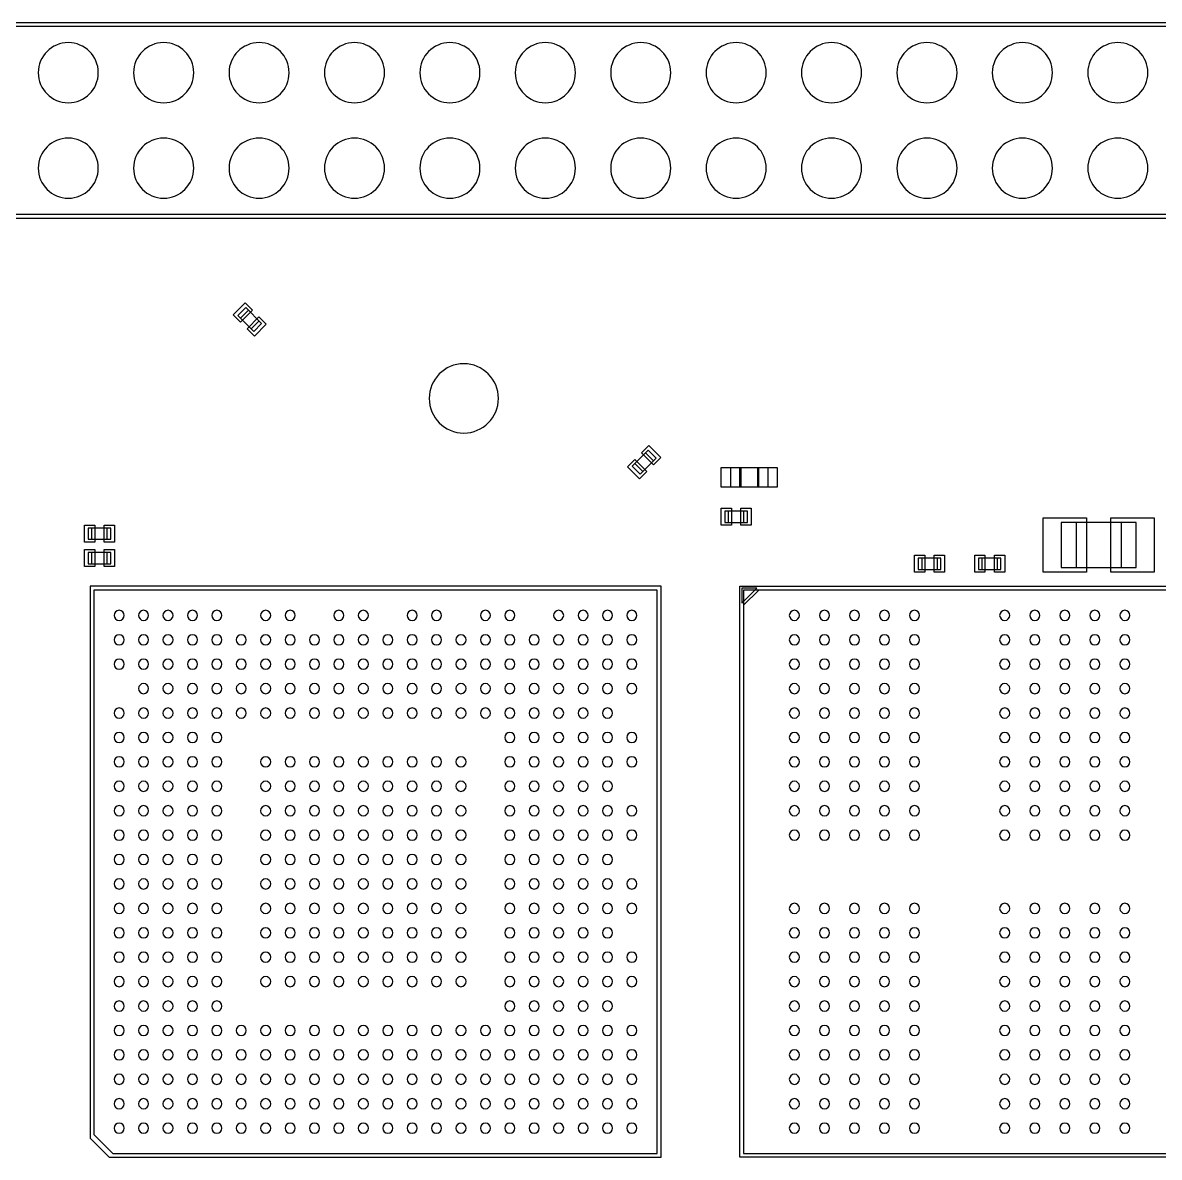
# Model space of a CAD drawing. Extents: x 0 to 180, y 0 to 220.
# Drawn here: x 111.16 to 141.41, y 27.9 to 58.1 of the extents above; entities that cross this region are included whole.
import ezdxf

# ---------------------------------------------------------------- set-up
doc = ezdxf.new("R2010")
doc.units = 0
doc.layers.add('PNPTOOLNIKO', color=7, linetype='CONTINUOUS')

msp = doc.modelspace()

# ---------------------------------------------------------------- linework, layer by layer
at = {"layer": 'PNPTOOLNIKO'}
for points in [[(98.3, 58.1), (98.3, 53.4), (98.8, 52.9), (149.3, 52.9), (149.3, 58.1), (98.3, 58.1)], [(98.4, 53), (149.2, 53), (149.2, 58), (98.4, 58), (98.4, 53)], [(117.518, 50.094), (117.094, 50.518), (116.882, 50.306), (117.306, 49.882), (117.518, 50.094)], [(116.952, 50.235), (117.165, 50.448)], [(117.448, 50.165), (117.235, 49.952)], [(127.594, 46.082), (128.018, 46.506), (127.806, 46.718), (127.382, 46.294), (127.594, 46.082)], [(127.735, 46.648), (127.948, 46.435)], [(127.665, 46.152), (127.452, 46.365)], [(130, 46.25), (130, 45.75), (131, 45.75), (131, 46.25), (130, 46.25)], [(130.25, 45.75), (130.25, 46.25)], [(130.75, 45.75), (130.75, 46.25)], [(129.85, 44.8), (130.45, 44.8), (130.45, 45.1), (129.85, 45.1), (129.85, 44.8)], [(129.95, 44.8), (129.95, 45.1)], [(130.35, 45.1), (130.35, 44.8)], [(138.8, 44.8), (138.8, 43.6), (140.8, 43.6), (140.8, 44.8), (138.8, 44.8)], [(139.2, 44.8), (139.2, 43.6)], [(140.4, 44.8), (140.4, 43.6)], [(113.5, 44.65), (112.9, 44.65), (112.9, 44.35), (113.5, 44.35), (113.5, 44.65)], [(113, 44.35), (113, 44.65)], [(113.4, 44.65), (113.4, 44.35)], [(113.5, 44), (112.9, 44), (112.9, 43.7), (113.5, 43.7), (113.5, 44)], [(113, 43.7), (113, 44)], [(113.4, 44), (113.4, 43.7)], [(135.6, 43.85), (135, 43.85), (135, 43.55), (135.6, 43.55), (135.6, 43.85)], [(135.1, 43.55), (135.1, 43.85)], [(135.5, 43.85), (135.5, 43.55)], [(136.6, 43.55), (137.2, 43.55), (137.2, 43.85), (136.6, 43.85), (136.6, 43.55)], [(136.7, 43.55), (136.7, 43.85)], [(137.1, 43.85), (137.1, 43.55)], [(128.15, 27.9), (128.15, 43.1), (112.95, 43.1), (112.95, 28.406), (113.456, 27.9), (128.15, 27.9)], [(128.05, 28), (128.05, 43), (113.05, 43), (113.05, 28.506), (113.556, 28), (128.05, 28)], [(130.25, 43.1), (141.95, 43.1), (141.95, 27.9), (130.25, 27.9), (130.25, 43.1)], [(130.35, 43), (130.35, 42.6), (130.75, 43), (130.35, 43)], [(130.35, 28), (141.85, 28), (141.85, 43), (130.35, 43), (130.35, 28)]]:
    msp.add_lwpolyline(points, dxfattribs=at)
for points in [[(113.17, 56.77, 1), (111.57, 56.77, 1), (113.17, 56.77)], [(115.71, 56.77, 1), (114.11, 56.77, 1), (115.71, 56.77)], [(118.25, 56.77, 1), (116.65, 56.77, 1), (118.25, 56.77)], [(120.79, 56.77, 1), (119.19, 56.77, 1), (120.79, 56.77)], [(123.33, 56.77, 1), (121.73, 56.77, 1), (123.33, 56.77)], [(125.87, 56.77, 1), (124.27, 56.77, 1), (125.87, 56.77)], [(128.41, 56.77, 1), (126.81, 56.77, 1), (128.41, 56.77)], [(130.95, 56.77, 1), (129.35, 56.77, 1), (130.95, 56.77)], [(133.49, 56.77, 1), (131.89, 56.77, 1), (133.49, 56.77)], [(136.03, 56.77, 1), (134.43, 56.77, 1), (136.03, 56.77)], [(138.57, 56.77, 1), (136.97, 56.77, 1), (138.57, 56.77)], [(141.11, 56.77, 1), (139.51, 56.77, 1), (141.11, 56.77)], [(113.17, 54.23, 1), (111.57, 54.23, 1), (113.17, 54.23)], [(115.71, 54.23, 1), (114.11, 54.23, 1), (115.71, 54.23)], [(118.25, 54.23, 1), (116.65, 54.23, 1), (118.25, 54.23)], [(120.79, 54.23, 1), (119.19, 54.23, 1), (120.79, 54.23)], [(123.33, 54.23, 1), (121.73, 54.23, 1), (123.33, 54.23)], [(125.87, 54.23, 1), (124.27, 54.23, 1), (125.87, 54.23)], [(128.41, 54.23, 1), (126.81, 54.23, 1), (128.41, 54.23)], [(130.95, 54.23, 1), (129.35, 54.23, 1), (130.95, 54.23)], [(133.49, 54.23, 1), (131.89, 54.23, 1), (133.49, 54.23)], [(136.03, 54.23, 1), (134.43, 54.23, 1), (136.03, 54.23)], [(138.57, 54.23, 1), (136.97, 54.23, 1), (138.57, 54.23)], [(141.11, 54.23, 1), (139.51, 54.23, 1), (141.11, 54.23)], [(123.822, 48.1, 1), (121.978, 48.1, 1), (123.822, 48.1)], [(113.86, 42.325, 1), (113.59, 42.325, 1), (113.86, 42.325)], [(114.51, 42.325, 1), (114.24, 42.325, 1), (114.51, 42.325)], [(115.16, 42.325, 1), (114.89, 42.325, 1), (115.16, 42.325)], [(115.81, 42.325, 1), (115.54, 42.325, 1), (115.81, 42.325)], [(116.46, 42.325, 1), (116.19, 42.325, 1), (116.46, 42.325)], [(117.76, 42.325, 1), (117.49, 42.325, 1), (117.76, 42.325)], [(118.41, 42.325, 1), (118.14, 42.325, 1), (118.41, 42.325)], [(119.71, 42.325, 1), (119.44, 42.325, 1), (119.71, 42.325)], [(120.36, 42.325, 1), (120.09, 42.325, 1), (120.36, 42.325)], [(121.66, 42.325, 1), (121.39, 42.325, 1), (121.66, 42.325)], [(122.31, 42.325, 1), (122.04, 42.325, 1), (122.31, 42.325)], [(123.61, 42.325, 1), (123.34, 42.325, 1), (123.61, 42.325)], [(124.26, 42.325, 1), (123.99, 42.325, 1), (124.26, 42.325)], [(125.56, 42.325, 1), (125.29, 42.325, 1), (125.56, 42.325)], [(126.21, 42.325, 1), (125.94, 42.325, 1), (126.21, 42.325)], [(126.86, 42.325, 1), (126.59, 42.325, 1), (126.86, 42.325)], [(127.51, 42.325, 1), (127.24, 42.325, 1), (127.51, 42.325)], [(131.835, 42.325, 1), (131.565, 42.325, 1), (131.835, 42.325)], [(132.635, 42.325, 1), (132.365, 42.325, 1), (132.635, 42.325)], [(133.435, 42.325, 1), (133.165, 42.325, 1), (133.435, 42.325)], [(134.235, 42.325, 1), (133.965, 42.325, 1), (134.235, 42.325)], [(135.035, 42.325, 1), (134.765, 42.325, 1), (135.035, 42.325)], [(137.435, 42.325, 1), (137.165, 42.325, 1), (137.435, 42.325)], [(138.235, 42.325, 1), (137.965, 42.325, 1), (138.235, 42.325)], [(139.035, 42.325, 1), (138.765, 42.325, 1), (139.035, 42.325)], [(139.835, 42.325, 1), (139.565, 42.325, 1), (139.835, 42.325)], [(140.635, 42.325, 1), (140.365, 42.325, 1), (140.635, 42.325)], [(113.86, 41.675, 1), (113.59, 41.675, 1), (113.86, 41.675)], [(114.51, 41.675, 1), (114.24, 41.675, 1), (114.51, 41.675)], [(115.16, 41.675, 1), (114.89, 41.675, 1), (115.16, 41.675)], [(115.81, 41.675, 1), (115.54, 41.675, 1), (115.81, 41.675)], [(116.46, 41.675, 1), (116.19, 41.675, 1), (116.46, 41.675)], [(117.11, 41.675, 1), (116.84, 41.675, 1), (117.11, 41.675)], [(117.76, 41.675, 1), (117.49, 41.675, 1), (117.76, 41.675)], [(118.41, 41.675, 1), (118.14, 41.675, 1), (118.41, 41.675)], [(119.06, 41.675, 1), (118.79, 41.675, 1), (119.06, 41.675)], [(119.71, 41.675, 1), (119.44, 41.675, 1), (119.71, 41.675)], [(120.36, 41.675, 1), (120.09, 41.675, 1), (120.36, 41.675)], [(121.01, 41.675, 1), (120.74, 41.675, 1), (121.01, 41.675)], [(121.66, 41.675, 1), (121.39, 41.675, 1), (121.66, 41.675)], [(122.31, 41.675, 1), (122.04, 41.675, 1), (122.31, 41.675)], [(122.96, 41.675, 1), (122.69, 41.675, 1), (122.96, 41.675)], [(123.61, 41.675, 1), (123.34, 41.675, 1), (123.61, 41.675)], [(124.26, 41.675, 1), (123.99, 41.675, 1), (124.26, 41.675)], [(124.91, 41.675, 1), (124.64, 41.675, 1), (124.91, 41.675)], [(125.56, 41.675, 1), (125.29, 41.675, 1), (125.56, 41.675)], [(126.21, 41.675, 1), (125.94, 41.675, 1), (126.21, 41.675)], [(126.86, 41.675, 1), (126.59, 41.675, 1), (126.86, 41.675)], [(127.51, 41.675, 1), (127.24, 41.675, 1), (127.51, 41.675)], [(131.835, 41.675, 1), (131.565, 41.675, 1), (131.835, 41.675)], [(132.635, 41.675, 1), (132.365, 41.675, 1), (132.635, 41.675)], [(133.435, 41.675, 1), (133.165, 41.675, 1), (133.435, 41.675)], [(134.235, 41.675, 1), (133.965, 41.675, 1), (134.235, 41.675)], [(135.035, 41.675, 1), (134.765, 41.675, 1), (135.035, 41.675)], [(137.435, 41.675, 1), (137.165, 41.675, 1), (137.435, 41.675)], [(138.235, 41.675, 1), (137.965, 41.675, 1), (138.235, 41.675)], [(139.035, 41.675, 1), (138.765, 41.675, 1), (139.035, 41.675)], [(139.835, 41.675, 1), (139.565, 41.675, 1), (139.835, 41.675)], [(140.635, 41.675, 1), (140.365, 41.675, 1), (140.635, 41.675)], [(113.86, 41.025, 1), (113.59, 41.025, 1), (113.86, 41.025)], [(114.51, 41.025, 1), (114.24, 41.025, 1), (114.51, 41.025)], [(115.16, 41.025, 1), (114.89, 41.025, 1), (115.16, 41.025)], [(115.81, 41.025, 1), (115.54, 41.025, 1), (115.81, 41.025)], [(116.46, 41.025, 1), (116.19, 41.025, 1), (116.46, 41.025)], [(117.11, 41.025, 1), (116.84, 41.025, 1), (117.11, 41.025)], [(117.76, 41.025, 1), (117.49, 41.025, 1), (117.76, 41.025)], [(118.41, 41.025, 1), (118.14, 41.025, 1), (118.41, 41.025)], [(119.06, 41.025, 1), (118.79, 41.025, 1), (119.06, 41.025)], [(119.71, 41.025, 1), (119.44, 41.025, 1), (119.71, 41.025)], [(120.36, 41.025, 1), (120.09, 41.025, 1), (120.36, 41.025)], [(121.01, 41.025, 1), (120.74, 41.025, 1), (121.01, 41.025)], [(121.66, 41.025, 1), (121.39, 41.025, 1), (121.66, 41.025)], [(122.31, 41.025, 1), (122.04, 41.025, 1), (122.31, 41.025)], [(122.96, 41.025, 1), (122.69, 41.025, 1), (122.96, 41.025)], [(123.61, 41.025, 1), (123.34, 41.025, 1), (123.61, 41.025)], [(124.26, 41.025, 1), (123.99, 41.025, 1), (124.26, 41.025)], [(124.91, 41.025, 1), (124.64, 41.025, 1), (124.91, 41.025)], [(125.56, 41.025, 1), (125.29, 41.025, 1), (125.56, 41.025)], [(126.21, 41.025, 1), (125.94, 41.025, 1), (126.21, 41.025)], [(126.86, 41.025, 1), (126.59, 41.025, 1), (126.86, 41.025)], [(127.51, 41.025, 1), (127.24, 41.025, 1), (127.51, 41.025)], [(131.835, 41.025, 1), (131.565, 41.025, 1), (131.835, 41.025)], [(132.635, 41.025, 1), (132.365, 41.025, 1), (132.635, 41.025)], [(133.435, 41.025, 1), (133.165, 41.025, 1), (133.435, 41.025)], [(134.235, 41.025, 1), (133.965, 41.025, 1), (134.235, 41.025)], [(135.035, 41.025, 1), (134.765, 41.025, 1), (135.035, 41.025)], [(137.435, 41.025, 1), (137.165, 41.025, 1), (137.435, 41.025)], [(138.235, 41.025, 1), (137.965, 41.025, 1), (138.235, 41.025)], [(139.035, 41.025, 1), (138.765, 41.025, 1), (139.035, 41.025)], [(139.835, 41.025, 1), (139.565, 41.025, 1), (139.835, 41.025)], [(140.635, 41.025, 1), (140.365, 41.025, 1), (140.635, 41.025)], [(114.51, 40.375, 1), (114.24, 40.375, 1), (114.51, 40.375)], [(115.16, 40.375, 1), (114.89, 40.375, 1), (115.16, 40.375)], [(115.81, 40.375, 1), (115.54, 40.375, 1), (115.81, 40.375)], [(116.46, 40.375, 1), (116.19, 40.375, 1), (116.46, 40.375)], [(117.11, 40.375, 1), (116.84, 40.375, 1), (117.11, 40.375)], [(117.76, 40.375, 1), (117.49, 40.375, 1), (117.76, 40.375)], [(118.41, 40.375, 1), (118.14, 40.375, 1), (118.41, 40.375)], [(119.06, 40.375, 1), (118.79, 40.375, 1), (119.06, 40.375)], [(119.71, 40.375, 1), (119.44, 40.375, 1), (119.71, 40.375)], [(120.36, 40.375, 1), (120.09, 40.375, 1), (120.36, 40.375)], [(121.01, 40.375, 1), (120.74, 40.375, 1), (121.01, 40.375)], [(121.66, 40.375, 1), (121.39, 40.375, 1), (121.66, 40.375)], [(122.31, 40.375, 1), (122.04, 40.375, 1), (122.31, 40.375)], [(122.96, 40.375, 1), (122.69, 40.375, 1), (122.96, 40.375)], [(123.61, 40.375, 1), (123.34, 40.375, 1), (123.61, 40.375)], [(124.26, 40.375, 1), (123.99, 40.375, 1), (124.26, 40.375)], [(124.91, 40.375, 1), (124.64, 40.375, 1), (124.91, 40.375)], [(125.56, 40.375, 1), (125.29, 40.375, 1), (125.56, 40.375)], [(126.21, 40.375, 1), (125.94, 40.375, 1), (126.21, 40.375)], [(126.86, 40.375, 1), (126.59, 40.375, 1), (126.86, 40.375)], [(127.51, 40.375, 1), (127.24, 40.375, 1), (127.51, 40.375)], [(131.835, 40.375, 1), (131.565, 40.375, 1), (131.835, 40.375)], [(132.635, 40.375, 1), (132.365, 40.375, 1), (132.635, 40.375)], [(133.435, 40.375, 1), (133.165, 40.375, 1), (133.435, 40.375)], [(134.235, 40.375, 1), (133.965, 40.375, 1), (134.235, 40.375)], [(135.035, 40.375, 1), (134.765, 40.375, 1), (135.035, 40.375)], [(137.435, 40.375, 1), (137.165, 40.375, 1), (137.435, 40.375)], [(138.235, 40.375, 1), (137.965, 40.375, 1), (138.235, 40.375)], [(139.035, 40.375, 1), (138.765, 40.375, 1), (139.035, 40.375)], [(139.835, 40.375, 1), (139.565, 40.375, 1), (139.835, 40.375)], [(140.635, 40.375, 1), (140.365, 40.375, 1), (140.635, 40.375)], [(113.86, 39.725, 1), (113.59, 39.725, 1), (113.86, 39.725)], [(114.51, 39.725, 1), (114.24, 39.725, 1), (114.51, 39.725)], [(115.16, 39.725, 1), (114.89, 39.725, 1), (115.16, 39.725)], [(115.81, 39.725, 1), (115.54, 39.725, 1), (115.81, 39.725)], [(116.46, 39.725, 1), (116.19, 39.725, 1), (116.46, 39.725)], [(117.11, 39.725, 1), (116.84, 39.725, 1), (117.11, 39.725)], [(117.76, 39.725, 1), (117.49, 39.725, 1), (117.76, 39.725)], [(118.41, 39.725, 1), (118.14, 39.725, 1), (118.41, 39.725)], [(119.06, 39.725, 1), (118.79, 39.725, 1), (119.06, 39.725)], [(119.71, 39.725, 1), (119.44, 39.725, 1), (119.71, 39.725)], [(120.36, 39.725, 1), (120.09, 39.725, 1), (120.36, 39.725)], [(121.01, 39.725, 1), (120.74, 39.725, 1), (121.01, 39.725)], [(121.66, 39.725, 1), (121.39, 39.725, 1), (121.66, 39.725)], [(122.31, 39.725, 1), (122.04, 39.725, 1), (122.31, 39.725)], [(122.96, 39.725, 1), (122.69, 39.725, 1), (122.96, 39.725)], [(123.61, 39.725, 1), (123.34, 39.725, 1), (123.61, 39.725)], [(124.26, 39.725, 1), (123.99, 39.725, 1), (124.26, 39.725)], [(124.91, 39.725, 1), (124.64, 39.725, 1), (124.91, 39.725)], [(125.56, 39.725, 1), (125.29, 39.725, 1), (125.56, 39.725)], [(126.21, 39.725, 1), (125.94, 39.725, 1), (126.21, 39.725)], [(126.86, 39.725, 1), (126.59, 39.725, 1), (126.86, 39.725)], [(131.835, 39.725, 1), (131.565, 39.725, 1), (131.835, 39.725)], [(132.635, 39.725, 1), (132.365, 39.725, 1), (132.635, 39.725)], [(133.435, 39.725, 1), (133.165, 39.725, 1), (133.435, 39.725)], [(134.235, 39.725, 1), (133.965, 39.725, 1), (134.235, 39.725)], [(135.035, 39.725, 1), (134.765, 39.725, 1), (135.035, 39.725)], [(137.435, 39.725, 1), (137.165, 39.725, 1), (137.435, 39.725)], [(138.235, 39.725, 1), (137.965, 39.725, 1), (138.235, 39.725)], [(139.035, 39.725, 1), (138.765, 39.725, 1), (139.035, 39.725)], [(139.835, 39.725, 1), (139.565, 39.725, 1), (139.835, 39.725)], [(140.635, 39.725, 1), (140.365, 39.725, 1), (140.635, 39.725)], [(113.86, 39.075, 1), (113.59, 39.075, 1), (113.86, 39.075)], [(114.51, 39.075, 1), (114.24, 39.075, 1), (114.51, 39.075)], [(115.16, 39.075, 1), (114.89, 39.075, 1), (115.16, 39.075)], [(115.81, 39.075, 1), (115.54, 39.075, 1), (115.81, 39.075)], [(116.46, 39.075, 1), (116.19, 39.075, 1), (116.46, 39.075)], [(124.26, 39.075, 1), (123.99, 39.075, 1), (124.26, 39.075)], [(124.91, 39.075, 1), (124.64, 39.075, 1), (124.91, 39.075)], [(125.56, 39.075, 1), (125.29, 39.075, 1), (125.56, 39.075)], [(126.21, 39.075, 1), (125.94, 39.075, 1), (126.21, 39.075)], [(126.86, 39.075, 1), (126.59, 39.075, 1), (126.86, 39.075)], [(127.51, 39.075, 1), (127.24, 39.075, 1), (127.51, 39.075)], [(131.835, 39.075, 1), (131.565, 39.075, 1), (131.835, 39.075)], [(132.635, 39.075, 1), (132.365, 39.075, 1), (132.635, 39.075)], [(133.435, 39.075, 1), (133.165, 39.075, 1), (133.435, 39.075)], [(134.235, 39.075, 1), (133.965, 39.075, 1), (134.235, 39.075)], [(135.035, 39.075, 1), (134.765, 39.075, 1), (135.035, 39.075)], [(137.435, 39.075, 1), (137.165, 39.075, 1), (137.435, 39.075)], [(138.235, 39.075, 1), (137.965, 39.075, 1), (138.235, 39.075)], [(139.035, 39.075, 1), (138.765, 39.075, 1), (139.035, 39.075)], [(139.835, 39.075, 1), (139.565, 39.075, 1), (139.835, 39.075)], [(140.635, 39.075, 1), (140.365, 39.075, 1), (140.635, 39.075)], [(113.86, 38.425, 1), (113.59, 38.425, 1), (113.86, 38.425)], [(114.51, 38.425, 1), (114.24, 38.425, 1), (114.51, 38.425)], [(115.16, 38.425, 1), (114.89, 38.425, 1), (115.16, 38.425)], [(115.81, 38.425, 1), (115.54, 38.425, 1), (115.81, 38.425)], [(116.46, 38.425, 1), (116.19, 38.425, 1), (116.46, 38.425)], [(117.76, 38.425, 1), (117.49, 38.425, 1), (117.76, 38.425)], [(118.41, 38.425, 1), (118.14, 38.425, 1), (118.41, 38.425)], [(119.06, 38.425, 1), (118.79, 38.425, 1), (119.06, 38.425)], [(119.71, 38.425, 1), (119.44, 38.425, 1), (119.71, 38.425)], [(120.36, 38.425, 1), (120.09, 38.425, 1), (120.36, 38.425)], [(121.01, 38.425, 1), (120.74, 38.425, 1), (121.01, 38.425)], [(121.66, 38.425, 1), (121.39, 38.425, 1), (121.66, 38.425)], [(122.31, 38.425, 1), (122.04, 38.425, 1), (122.31, 38.425)], [(122.96, 38.425, 1), (122.69, 38.425, 1), (122.96, 38.425)], [(124.26, 38.425, 1), (123.99, 38.425, 1), (124.26, 38.425)], [(124.91, 38.425, 1), (124.64, 38.425, 1), (124.91, 38.425)], [(125.56, 38.425, 1), (125.29, 38.425, 1), (125.56, 38.425)], [(126.21, 38.425, 1), (125.94, 38.425, 1), (126.21, 38.425)], [(126.86, 38.425, 1), (126.59, 38.425, 1), (126.86, 38.425)], [(127.51, 38.425, 1), (127.24, 38.425, 1), (127.51, 38.425)], [(131.835, 38.425, 1), (131.565, 38.425, 1), (131.835, 38.425)], [(132.635, 38.425, 1), (132.365, 38.425, 1), (132.635, 38.425)], [(133.435, 38.425, 1), (133.165, 38.425, 1), (133.435, 38.425)], [(134.235, 38.425, 1), (133.965, 38.425, 1), (134.235, 38.425)], [(135.035, 38.425, 1), (134.765, 38.425, 1), (135.035, 38.425)], [(137.435, 38.425, 1), (137.165, 38.425, 1), (137.435, 38.425)], [(138.235, 38.425, 1), (137.965, 38.425, 1), (138.235, 38.425)], [(139.035, 38.425, 1), (138.765, 38.425, 1), (139.035, 38.425)], [(139.835, 38.425, 1), (139.565, 38.425, 1), (139.835, 38.425)], [(140.635, 38.425, 1), (140.365, 38.425, 1), (140.635, 38.425)], [(113.86, 37.775, 1), (113.59, 37.775, 1), (113.86, 37.775)], [(114.51, 37.775, 1), (114.24, 37.775, 1), (114.51, 37.775)], [(115.16, 37.775, 1), (114.89, 37.775, 1), (115.16, 37.775)], [(115.81, 37.775, 1), (115.54, 37.775, 1), (115.81, 37.775)], [(116.46, 37.775, 1), (116.19, 37.775, 1), (116.46, 37.775)], [(117.76, 37.775, 1), (117.49, 37.775, 1), (117.76, 37.775)], [(118.41, 37.775, 1), (118.14, 37.775, 1), (118.41, 37.775)], [(119.06, 37.775, 1), (118.79, 37.775, 1), (119.06, 37.775)], [(119.71, 37.775, 1), (119.44, 37.775, 1), (119.71, 37.775)], [(120.36, 37.775, 1), (120.09, 37.775, 1), (120.36, 37.775)], [(121.01, 37.775, 1), (120.74, 37.775, 1), (121.01, 37.775)], [(121.66, 37.775, 1), (121.39, 37.775, 1), (121.66, 37.775)], [(122.31, 37.775, 1), (122.04, 37.775, 1), (122.31, 37.775)], [(122.96, 37.775, 1), (122.69, 37.775, 1), (122.96, 37.775)], [(124.26, 37.775, 1), (123.99, 37.775, 1), (124.26, 37.775)], [(124.91, 37.775, 1), (124.64, 37.775, 1), (124.91, 37.775)], [(125.56, 37.775, 1), (125.29, 37.775, 1), (125.56, 37.775)], [(126.21, 37.775, 1), (125.94, 37.775, 1), (126.21, 37.775)], [(126.86, 37.775, 1), (126.59, 37.775, 1), (126.86, 37.775)], [(131.835, 37.775, 1), (131.565, 37.775, 1), (131.835, 37.775)], [(132.635, 37.775, 1), (132.365, 37.775, 1), (132.635, 37.775)], [(133.435, 37.775, 1), (133.165, 37.775, 1), (133.435, 37.775)], [(134.235, 37.775, 1), (133.965, 37.775, 1), (134.235, 37.775)], [(135.035, 37.775, 1), (134.765, 37.775, 1), (135.035, 37.775)], [(137.435, 37.775, 1), (137.165, 37.775, 1), (137.435, 37.775)], [(138.235, 37.775, 1), (137.965, 37.775, 1), (138.235, 37.775)], [(139.035, 37.775, 1), (138.765, 37.775, 1), (139.035, 37.775)], [(139.835, 37.775, 1), (139.565, 37.775, 1), (139.835, 37.775)], [(140.635, 37.775, 1), (140.365, 37.775, 1), (140.635, 37.775)], [(113.86, 37.125, 1), (113.59, 37.125, 1), (113.86, 37.125)], [(114.51, 37.125, 1), (114.24, 37.125, 1), (114.51, 37.125)], [(115.16, 37.125, 1), (114.89, 37.125, 1), (115.16, 37.125)], [(115.81, 37.125, 1), (115.54, 37.125, 1), (115.81, 37.125)], [(116.46, 37.125, 1), (116.19, 37.125, 1), (116.46, 37.125)], [(117.76, 37.125, 1), (117.49, 37.125, 1), (117.76, 37.125)], [(118.41, 37.125, 1), (118.14, 37.125, 1), (118.41, 37.125)], [(119.06, 37.125, 1), (118.79, 37.125, 1), (119.06, 37.125)], [(119.71, 37.125, 1), (119.44, 37.125, 1), (119.71, 37.125)], [(120.36, 37.125, 1), (120.09, 37.125, 1), (120.36, 37.125)], [(121.01, 37.125, 1), (120.74, 37.125, 1), (121.01, 37.125)], [(121.66, 37.125, 1), (121.39, 37.125, 1), (121.66, 37.125)], [(122.31, 37.125, 1), (122.04, 37.125, 1), (122.31, 37.125)], [(122.96, 37.125, 1), (122.69, 37.125, 1), (122.96, 37.125)], [(124.26, 37.125, 1), (123.99, 37.125, 1), (124.26, 37.125)], [(124.91, 37.125, 1), (124.64, 37.125, 1), (124.91, 37.125)], [(125.56, 37.125, 1), (125.29, 37.125, 1), (125.56, 37.125)], [(126.21, 37.125, 1), (125.94, 37.125, 1), (126.21, 37.125)], [(126.86, 37.125, 1), (126.59, 37.125, 1), (126.86, 37.125)], [(127.51, 37.125, 1), (127.24, 37.125, 1), (127.51, 37.125)], [(131.835, 37.125, 1), (131.565, 37.125, 1), (131.835, 37.125)], [(132.635, 37.125, 1), (132.365, 37.125, 1), (132.635, 37.125)], [(133.435, 37.125, 1), (133.165, 37.125, 1), (133.435, 37.125)], [(134.235, 37.125, 1), (133.965, 37.125, 1), (134.235, 37.125)], [(135.035, 37.125, 1), (134.765, 37.125, 1), (135.035, 37.125)], [(137.435, 37.125, 1), (137.165, 37.125, 1), (137.435, 37.125)], [(138.235, 37.125, 1), (137.965, 37.125, 1), (138.235, 37.125)], [(139.035, 37.125, 1), (138.765, 37.125, 1), (139.035, 37.125)], [(139.835, 37.125, 1), (139.565, 37.125, 1), (139.835, 37.125)], [(140.635, 37.125, 1), (140.365, 37.125, 1), (140.635, 37.125)], [(113.86, 36.475, 1), (113.59, 36.475, 1), (113.86, 36.475)], [(114.51, 36.475, 1), (114.24, 36.475, 1), (114.51, 36.475)], [(115.16, 36.475, 1), (114.89, 36.475, 1), (115.16, 36.475)], [(115.81, 36.475, 1), (115.54, 36.475, 1), (115.81, 36.475)], [(116.46, 36.475, 1), (116.19, 36.475, 1), (116.46, 36.475)], [(117.76, 36.475, 1), (117.49, 36.475, 1), (117.76, 36.475)], [(118.41, 36.475, 1), (118.14, 36.475, 1), (118.41, 36.475)], [(119.06, 36.475, 1), (118.79, 36.475, 1), (119.06, 36.475)], [(119.71, 36.475, 1), (119.44, 36.475, 1), (119.71, 36.475)], [(120.36, 36.475, 1), (120.09, 36.475, 1), (120.36, 36.475)], [(121.01, 36.475, 1), (120.74, 36.475, 1), (121.01, 36.475)], [(121.66, 36.475, 1), (121.39, 36.475, 1), (121.66, 36.475)], [(122.31, 36.475, 1), (122.04, 36.475, 1), (122.31, 36.475)], [(122.96, 36.475, 1), (122.69, 36.475, 1), (122.96, 36.475)], [(124.26, 36.475, 1), (123.99, 36.475, 1), (124.26, 36.475)], [(124.91, 36.475, 1), (124.64, 36.475, 1), (124.91, 36.475)], [(125.56, 36.475, 1), (125.29, 36.475, 1), (125.56, 36.475)], [(126.21, 36.475, 1), (125.94, 36.475, 1), (126.21, 36.475)], [(126.86, 36.475, 1), (126.59, 36.475, 1), (126.86, 36.475)], [(127.51, 36.475, 1), (127.24, 36.475, 1), (127.51, 36.475)], [(131.835, 36.475, 1), (131.565, 36.475, 1), (131.835, 36.475)], [(132.635, 36.475, 1), (132.365, 36.475, 1), (132.635, 36.475)], [(133.435, 36.475, 1), (133.165, 36.475, 1), (133.435, 36.475)], [(134.235, 36.475, 1), (133.965, 36.475, 1), (134.235, 36.475)], [(135.035, 36.475, 1), (134.765, 36.475, 1), (135.035, 36.475)], [(137.435, 36.475, 1), (137.165, 36.475, 1), (137.435, 36.475)], [(138.235, 36.475, 1), (137.965, 36.475, 1), (138.235, 36.475)], [(139.035, 36.475, 1), (138.765, 36.475, 1), (139.035, 36.475)], [(139.835, 36.475, 1), (139.565, 36.475, 1), (139.835, 36.475)], [(140.635, 36.475, 1), (140.365, 36.475, 1), (140.635, 36.475)], [(113.86, 35.825, 1), (113.59, 35.825, 1), (113.86, 35.825)], [(114.51, 35.825, 1), (114.24, 35.825, 1), (114.51, 35.825)], [(115.16, 35.825, 1), (114.89, 35.825, 1), (115.16, 35.825)], [(115.81, 35.825, 1), (115.54, 35.825, 1), (115.81, 35.825)], [(116.46, 35.825, 1), (116.19, 35.825, 1), (116.46, 35.825)], [(117.76, 35.825, 1), (117.49, 35.825, 1), (117.76, 35.825)], [(118.41, 35.825, 1), (118.14, 35.825, 1), (118.41, 35.825)], [(119.06, 35.825, 1), (118.79, 35.825, 1), (119.06, 35.825)], [(119.71, 35.825, 1), (119.44, 35.825, 1), (119.71, 35.825)], [(120.36, 35.825, 1), (120.09, 35.825, 1), (120.36, 35.825)], [(121.01, 35.825, 1), (120.74, 35.825, 1), (121.01, 35.825)], [(121.66, 35.825, 1), (121.39, 35.825, 1), (121.66, 35.825)], [(122.31, 35.825, 1), (122.04, 35.825, 1), (122.31, 35.825)], [(122.96, 35.825, 1), (122.69, 35.825, 1), (122.96, 35.825)], [(124.26, 35.825, 1), (123.99, 35.825, 1), (124.26, 35.825)], [(124.91, 35.825, 1), (124.64, 35.825, 1), (124.91, 35.825)], [(125.56, 35.825, 1), (125.29, 35.825, 1), (125.56, 35.825)], [(126.21, 35.825, 1), (125.94, 35.825, 1), (126.21, 35.825)], [(126.86, 35.825, 1), (126.59, 35.825, 1), (126.86, 35.825)], [(113.86, 35.175, 1), (113.59, 35.175, 1), (113.86, 35.175)], [(114.51, 35.175, 1), (114.24, 35.175, 1), (114.51, 35.175)], [(115.16, 35.175, 1), (114.89, 35.175, 1), (115.16, 35.175)], [(115.81, 35.175, 1), (115.54, 35.175, 1), (115.81, 35.175)], [(116.46, 35.175, 1), (116.19, 35.175, 1), (116.46, 35.175)], [(117.76, 35.175, 1), (117.49, 35.175, 1), (117.76, 35.175)], [(118.41, 35.175, 1), (118.14, 35.175, 1), (118.41, 35.175)], [(119.06, 35.175, 1), (118.79, 35.175, 1), (119.06, 35.175)], [(119.71, 35.175, 1), (119.44, 35.175, 1), (119.71, 35.175)], [(120.36, 35.175, 1), (120.09, 35.175, 1), (120.36, 35.175)], [(121.01, 35.175, 1), (120.74, 35.175, 1), (121.01, 35.175)], [(121.66, 35.175, 1), (121.39, 35.175, 1), (121.66, 35.175)], [(122.31, 35.175, 1), (122.04, 35.175, 1), (122.31, 35.175)], [(122.96, 35.175, 1), (122.69, 35.175, 1), (122.96, 35.175)], [(124.26, 35.175, 1), (123.99, 35.175, 1), (124.26, 35.175)], [(124.91, 35.175, 1), (124.64, 35.175, 1), (124.91, 35.175)], [(125.56, 35.175, 1), (125.29, 35.175, 1), (125.56, 35.175)], [(126.21, 35.175, 1), (125.94, 35.175, 1), (126.21, 35.175)], [(126.86, 35.175, 1), (126.59, 35.175, 1), (126.86, 35.175)], [(127.51, 35.175, 1), (127.24, 35.175, 1), (127.51, 35.175)], [(113.86, 34.525, 1), (113.59, 34.525, 1), (113.86, 34.525)], [(114.51, 34.525, 1), (114.24, 34.525, 1), (114.51, 34.525)], [(115.16, 34.525, 1), (114.89, 34.525, 1), (115.16, 34.525)], [(115.81, 34.525, 1), (115.54, 34.525, 1), (115.81, 34.525)], [(116.46, 34.525, 1), (116.19, 34.525, 1), (116.46, 34.525)], [(117.76, 34.525, 1), (117.49, 34.525, 1), (117.76, 34.525)], [(118.41, 34.525, 1), (118.14, 34.525, 1), (118.41, 34.525)], [(119.06, 34.525, 1), (118.79, 34.525, 1), (119.06, 34.525)], [(119.71, 34.525, 1), (119.44, 34.525, 1), (119.71, 34.525)], [(120.36, 34.525, 1), (120.09, 34.525, 1), (120.36, 34.525)], [(121.01, 34.525, 1), (120.74, 34.525, 1), (121.01, 34.525)], [(121.66, 34.525, 1), (121.39, 34.525, 1), (121.66, 34.525)], [(122.31, 34.525, 1), (122.04, 34.525, 1), (122.31, 34.525)], [(122.96, 34.525, 1), (122.69, 34.525, 1), (122.96, 34.525)], [(124.26, 34.525, 1), (123.99, 34.525, 1), (124.26, 34.525)], [(124.91, 34.525, 1), (124.64, 34.525, 1), (124.91, 34.525)], [(125.56, 34.525, 1), (125.29, 34.525, 1), (125.56, 34.525)], [(126.21, 34.525, 1), (125.94, 34.525, 1), (126.21, 34.525)], [(126.86, 34.525, 1), (126.59, 34.525, 1), (126.86, 34.525)], [(127.51, 34.525, 1), (127.24, 34.525, 1), (127.51, 34.525)], [(131.835, 34.525, 1), (131.565, 34.525, 1), (131.835, 34.525)], [(132.635, 34.525, 1), (132.365, 34.525, 1), (132.635, 34.525)], [(133.435, 34.525, 1), (133.165, 34.525, 1), (133.435, 34.525)], [(134.235, 34.525, 1), (133.965, 34.525, 1), (134.235, 34.525)], [(135.035, 34.525, 1), (134.765, 34.525, 1), (135.035, 34.525)], [(137.435, 34.525, 1), (137.165, 34.525, 1), (137.435, 34.525)], [(138.235, 34.525, 1), (137.965, 34.525, 1), (138.235, 34.525)], [(139.035, 34.525, 1), (138.765, 34.525, 1), (139.035, 34.525)], [(139.835, 34.525, 1), (139.565, 34.525, 1), (139.835, 34.525)], [(140.635, 34.525, 1), (140.365, 34.525, 1), (140.635, 34.525)], [(113.86, 33.875, 1), (113.59, 33.875, 1), (113.86, 33.875)], [(114.51, 33.875, 1), (114.24, 33.875, 1), (114.51, 33.875)], [(115.16, 33.875, 1), (114.89, 33.875, 1), (115.16, 33.875)], [(115.81, 33.875, 1), (115.54, 33.875, 1), (115.81, 33.875)], [(116.46, 33.875, 1), (116.19, 33.875, 1), (116.46, 33.875)], [(117.76, 33.875, 1), (117.49, 33.875, 1), (117.76, 33.875)], [(118.41, 33.875, 1), (118.14, 33.875, 1), (118.41, 33.875)], [(119.06, 33.875, 1), (118.79, 33.875, 1), (119.06, 33.875)], [(119.71, 33.875, 1), (119.44, 33.875, 1), (119.71, 33.875)], [(120.36, 33.875, 1), (120.09, 33.875, 1), (120.36, 33.875)], [(121.01, 33.875, 1), (120.74, 33.875, 1), (121.01, 33.875)], [(121.66, 33.875, 1), (121.39, 33.875, 1), (121.66, 33.875)], [(122.31, 33.875, 1), (122.04, 33.875, 1), (122.31, 33.875)], [(122.96, 33.875, 1), (122.69, 33.875, 1), (122.96, 33.875)], [(124.26, 33.875, 1), (123.99, 33.875, 1), (124.26, 33.875)], [(124.91, 33.875, 1), (124.64, 33.875, 1), (124.91, 33.875)], [(125.56, 33.875, 1), (125.29, 33.875, 1), (125.56, 33.875)], [(126.21, 33.875, 1), (125.94, 33.875, 1), (126.21, 33.875)], [(126.86, 33.875, 1), (126.59, 33.875, 1), (126.86, 33.875)], [(131.835, 33.875, 1), (131.565, 33.875, 1), (131.835, 33.875)], [(132.635, 33.875, 1), (132.365, 33.875, 1), (132.635, 33.875)], [(133.435, 33.875, 1), (133.165, 33.875, 1), (133.435, 33.875)], [(134.235, 33.875, 1), (133.965, 33.875, 1), (134.235, 33.875)], [(135.035, 33.875, 1), (134.765, 33.875, 1), (135.035, 33.875)], [(137.435, 33.875, 1), (137.165, 33.875, 1), (137.435, 33.875)], [(138.235, 33.875, 1), (137.965, 33.875, 1), (138.235, 33.875)], [(139.035, 33.875, 1), (138.765, 33.875, 1), (139.035, 33.875)], [(139.835, 33.875, 1), (139.565, 33.875, 1), (139.835, 33.875)], [(140.635, 33.875, 1), (140.365, 33.875, 1), (140.635, 33.875)], [(113.86, 33.225, 1), (113.59, 33.225, 1), (113.86, 33.225)], [(114.51, 33.225, 1), (114.24, 33.225, 1), (114.51, 33.225)], [(115.16, 33.225, 1), (114.89, 33.225, 1), (115.16, 33.225)], [(115.81, 33.225, 1), (115.54, 33.225, 1), (115.81, 33.225)], [(116.46, 33.225, 1), (116.19, 33.225, 1), (116.46, 33.225)], [(117.76, 33.225, 1), (117.49, 33.225, 1), (117.76, 33.225)], [(118.41, 33.225, 1), (118.14, 33.225, 1), (118.41, 33.225)], [(119.06, 33.225, 1), (118.79, 33.225, 1), (119.06, 33.225)], [(119.71, 33.225, 1), (119.44, 33.225, 1), (119.71, 33.225)], [(120.36, 33.225, 1), (120.09, 33.225, 1), (120.36, 33.225)], [(121.01, 33.225, 1), (120.74, 33.225, 1), (121.01, 33.225)], [(121.66, 33.225, 1), (121.39, 33.225, 1), (121.66, 33.225)], [(122.31, 33.225, 1), (122.04, 33.225, 1), (122.31, 33.225)], [(122.96, 33.225, 1), (122.69, 33.225, 1), (122.96, 33.225)], [(124.26, 33.225, 1), (123.99, 33.225, 1), (124.26, 33.225)], [(124.91, 33.225, 1), (124.64, 33.225, 1), (124.91, 33.225)], [(125.56, 33.225, 1), (125.29, 33.225, 1), (125.56, 33.225)], [(126.21, 33.225, 1), (125.94, 33.225, 1), (126.21, 33.225)], [(126.86, 33.225, 1), (126.59, 33.225, 1), (126.86, 33.225)], [(127.51, 33.225, 1), (127.24, 33.225, 1), (127.51, 33.225)], [(131.835, 33.225, 1), (131.565, 33.225, 1), (131.835, 33.225)], [(132.635, 33.225, 1), (132.365, 33.225, 1), (132.635, 33.225)], [(133.435, 33.225, 1), (133.165, 33.225, 1), (133.435, 33.225)], [(134.235, 33.225, 1), (133.965, 33.225, 1), (134.235, 33.225)], [(135.035, 33.225, 1), (134.765, 33.225, 1), (135.035, 33.225)], [(137.435, 33.225, 1), (137.165, 33.225, 1), (137.435, 33.225)], [(138.235, 33.225, 1), (137.965, 33.225, 1), (138.235, 33.225)], [(139.035, 33.225, 1), (138.765, 33.225, 1), (139.035, 33.225)], [(139.835, 33.225, 1), (139.565, 33.225, 1), (139.835, 33.225)], [(140.635, 33.225, 1), (140.365, 33.225, 1), (140.635, 33.225)], [(113.86, 32.575, 1), (113.59, 32.575, 1), (113.86, 32.575)], [(114.51, 32.575, 1), (114.24, 32.575, 1), (114.51, 32.575)], [(115.16, 32.575, 1), (114.89, 32.575, 1), (115.16, 32.575)], [(115.81, 32.575, 1), (115.54, 32.575, 1), (115.81, 32.575)], [(116.46, 32.575, 1), (116.19, 32.575, 1), (116.46, 32.575)], [(117.76, 32.575, 1), (117.49, 32.575, 1), (117.76, 32.575)], [(118.41, 32.575, 1), (118.14, 32.575, 1), (118.41, 32.575)], [(119.06, 32.575, 1), (118.79, 32.575, 1), (119.06, 32.575)], [(119.71, 32.575, 1), (119.44, 32.575, 1), (119.71, 32.575)], [(120.36, 32.575, 1), (120.09, 32.575, 1), (120.36, 32.575)], [(121.01, 32.575, 1), (120.74, 32.575, 1), (121.01, 32.575)], [(121.66, 32.575, 1), (121.39, 32.575, 1), (121.66, 32.575)], [(122.31, 32.575, 1), (122.04, 32.575, 1), (122.31, 32.575)], [(122.96, 32.575, 1), (122.69, 32.575, 1), (122.96, 32.575)], [(124.26, 32.575, 1), (123.99, 32.575, 1), (124.26, 32.575)], [(124.91, 32.575, 1), (124.64, 32.575, 1), (124.91, 32.575)], [(125.56, 32.575, 1), (125.29, 32.575, 1), (125.56, 32.575)], [(126.21, 32.575, 1), (125.94, 32.575, 1), (126.21, 32.575)], [(126.86, 32.575, 1), (126.59, 32.575, 1), (126.86, 32.575)], [(127.51, 32.575, 1), (127.24, 32.575, 1), (127.51, 32.575)], [(131.835, 32.575, 1), (131.565, 32.575, 1), (131.835, 32.575)], [(132.635, 32.575, 1), (132.365, 32.575, 1), (132.635, 32.575)], [(133.435, 32.575, 1), (133.165, 32.575, 1), (133.435, 32.575)], [(134.235, 32.575, 1), (133.965, 32.575, 1), (134.235, 32.575)], [(135.035, 32.575, 1), (134.765, 32.575, 1), (135.035, 32.575)], [(137.435, 32.575, 1), (137.165, 32.575, 1), (137.435, 32.575)], [(138.235, 32.575, 1), (137.965, 32.575, 1), (138.235, 32.575)], [(139.035, 32.575, 1), (138.765, 32.575, 1), (139.035, 32.575)], [(139.835, 32.575, 1), (139.565, 32.575, 1), (139.835, 32.575)], [(140.635, 32.575, 1), (140.365, 32.575, 1), (140.635, 32.575)], [(113.86, 31.925, 1), (113.59, 31.925, 1), (113.86, 31.925)], [(114.51, 31.925, 1), (114.24, 31.925, 1), (114.51, 31.925)], [(115.16, 31.925, 1), (114.89, 31.925, 1), (115.16, 31.925)], [(115.81, 31.925, 1), (115.54, 31.925, 1), (115.81, 31.925)], [(116.46, 31.925, 1), (116.19, 31.925, 1), (116.46, 31.925)], [(124.26, 31.925, 1), (123.99, 31.925, 1), (124.26, 31.925)], [(124.91, 31.925, 1), (124.64, 31.925, 1), (124.91, 31.925)], [(125.56, 31.925, 1), (125.29, 31.925, 1), (125.56, 31.925)], [(126.21, 31.925, 1), (125.94, 31.925, 1), (126.21, 31.925)], [(126.86, 31.925, 1), (126.59, 31.925, 1), (126.86, 31.925)], [(131.835, 31.925, 1), (131.565, 31.925, 1), (131.835, 31.925)], [(132.635, 31.925, 1), (132.365, 31.925, 1), (132.635, 31.925)], [(133.435, 31.925, 1), (133.165, 31.925, 1), (133.435, 31.925)], [(134.235, 31.925, 1), (133.965, 31.925, 1), (134.235, 31.925)], [(135.035, 31.925, 1), (134.765, 31.925, 1), (135.035, 31.925)], [(137.435, 31.925, 1), (137.165, 31.925, 1), (137.435, 31.925)], [(138.235, 31.925, 1), (137.965, 31.925, 1), (138.235, 31.925)], [(139.035, 31.925, 1), (138.765, 31.925, 1), (139.035, 31.925)], [(139.835, 31.925, 1), (139.565, 31.925, 1), (139.835, 31.925)], [(140.635, 31.925, 1), (140.365, 31.925, 1), (140.635, 31.925)], [(113.86, 31.275, 1), (113.59, 31.275, 1), (113.86, 31.275)], [(114.51, 31.275, 1), (114.24, 31.275, 1), (114.51, 31.275)], [(115.16, 31.275, 1), (114.89, 31.275, 1), (115.16, 31.275)], [(115.81, 31.275, 1), (115.54, 31.275, 1), (115.81, 31.275)], [(116.46, 31.275, 1), (116.19, 31.275, 1), (116.46, 31.275)], [(117.11, 31.275, 1), (116.84, 31.275, 1), (117.11, 31.275)], [(117.76, 31.275, 1), (117.49, 31.275, 1), (117.76, 31.275)], [(118.41, 31.275, 1), (118.14, 31.275, 1), (118.41, 31.275)], [(119.06, 31.275, 1), (118.79, 31.275, 1), (119.06, 31.275)], [(119.71, 31.275, 1), (119.44, 31.275, 1), (119.71, 31.275)], [(120.36, 31.275, 1), (120.09, 31.275, 1), (120.36, 31.275)], [(121.01, 31.275, 1), (120.74, 31.275, 1), (121.01, 31.275)], [(121.66, 31.275, 1), (121.39, 31.275, 1), (121.66, 31.275)], [(122.31, 31.275, 1), (122.04, 31.275, 1), (122.31, 31.275)], [(122.96, 31.275, 1), (122.69, 31.275, 1), (122.96, 31.275)], [(123.61, 31.275, 1), (123.34, 31.275, 1), (123.61, 31.275)], [(124.26, 31.275, 1), (123.99, 31.275, 1), (124.26, 31.275)], [(124.91, 31.275, 1), (124.64, 31.275, 1), (124.91, 31.275)], [(125.56, 31.275, 1), (125.29, 31.275, 1), (125.56, 31.275)], [(126.21, 31.275, 1), (125.94, 31.275, 1), (126.21, 31.275)], [(126.86, 31.275, 1), (126.59, 31.275, 1), (126.86, 31.275)], [(127.51, 31.275, 1), (127.24, 31.275, 1), (127.51, 31.275)], [(131.835, 31.275, 1), (131.565, 31.275, 1), (131.835, 31.275)], [(132.635, 31.275, 1), (132.365, 31.275, 1), (132.635, 31.275)], [(133.435, 31.275, 1), (133.165, 31.275, 1), (133.435, 31.275)], [(134.235, 31.275, 1), (133.965, 31.275, 1), (134.235, 31.275)], [(135.035, 31.275, 1), (134.765, 31.275, 1), (135.035, 31.275)], [(137.435, 31.275, 1), (137.165, 31.275, 1), (137.435, 31.275)], [(138.235, 31.275, 1), (137.965, 31.275, 1), (138.235, 31.275)], [(139.035, 31.275, 1), (138.765, 31.275, 1), (139.035, 31.275)], [(139.835, 31.275, 1), (139.565, 31.275, 1), (139.835, 31.275)], [(140.635, 31.275, 1), (140.365, 31.275, 1), (140.635, 31.275)], [(113.86, 30.625, 1), (113.59, 30.625, 1), (113.86, 30.625)], [(114.51, 30.625, 1), (114.24, 30.625, 1), (114.51, 30.625)], [(115.16, 30.625, 1), (114.89, 30.625, 1), (115.16, 30.625)], [(115.81, 30.625, 1), (115.54, 30.625, 1), (115.81, 30.625)], [(116.46, 30.625, 1), (116.19, 30.625, 1), (116.46, 30.625)], [(117.11, 30.625, 1), (116.84, 30.625, 1), (117.11, 30.625)], [(117.76, 30.625, 1), (117.49, 30.625, 1), (117.76, 30.625)], [(118.41, 30.625, 1), (118.14, 30.625, 1), (118.41, 30.625)], [(119.06, 30.625, 1), (118.79, 30.625, 1), (119.06, 30.625)], [(119.71, 30.625, 1), (119.44, 30.625, 1), (119.71, 30.625)], [(120.36, 30.625, 1), (120.09, 30.625, 1), (120.36, 30.625)], [(121.01, 30.625, 1), (120.74, 30.625, 1), (121.01, 30.625)], [(121.66, 30.625, 1), (121.39, 30.625, 1), (121.66, 30.625)], [(122.31, 30.625, 1), (122.04, 30.625, 1), (122.31, 30.625)], [(122.96, 30.625, 1), (122.69, 30.625, 1), (122.96, 30.625)], [(123.61, 30.625, 1), (123.34, 30.625, 1), (123.61, 30.625)], [(124.26, 30.625, 1), (123.99, 30.625, 1), (124.26, 30.625)], [(124.91, 30.625, 1), (124.64, 30.625, 1), (124.91, 30.625)], [(125.56, 30.625, 1), (125.29, 30.625, 1), (125.56, 30.625)], [(126.21, 30.625, 1), (125.94, 30.625, 1), (126.21, 30.625)], [(126.86, 30.625, 1), (126.59, 30.625, 1), (126.86, 30.625)], [(127.51, 30.625, 1), (127.24, 30.625, 1), (127.51, 30.625)], [(131.835, 30.625, 1), (131.565, 30.625, 1), (131.835, 30.625)], [(132.635, 30.625, 1), (132.365, 30.625, 1), (132.635, 30.625)], [(133.435, 30.625, 1), (133.165, 30.625, 1), (133.435, 30.625)], [(134.235, 30.625, 1), (133.965, 30.625, 1), (134.235, 30.625)], [(135.035, 30.625, 1), (134.765, 30.625, 1), (135.035, 30.625)], [(137.435, 30.625, 1), (137.165, 30.625, 1), (137.435, 30.625)], [(138.235, 30.625, 1), (137.965, 30.625, 1), (138.235, 30.625)], [(139.035, 30.625, 1), (138.765, 30.625, 1), (139.035, 30.625)], [(139.835, 30.625, 1), (139.565, 30.625, 1), (139.835, 30.625)], [(140.635, 30.625, 1), (140.365, 30.625, 1), (140.635, 30.625)], [(113.86, 29.975, 1), (113.59, 29.975, 1), (113.86, 29.975)], [(114.51, 29.975, 1), (114.24, 29.975, 1), (114.51, 29.975)], [(115.16, 29.975, 1), (114.89, 29.975, 1), (115.16, 29.975)], [(115.81, 29.975, 1), (115.54, 29.975, 1), (115.81, 29.975)], [(116.46, 29.975, 1), (116.19, 29.975, 1), (116.46, 29.975)], [(117.11, 29.975, 1), (116.84, 29.975, 1), (117.11, 29.975)], [(117.76, 29.975, 1), (117.49, 29.975, 1), (117.76, 29.975)], [(118.41, 29.975, 1), (118.14, 29.975, 1), (118.41, 29.975)], [(119.06, 29.975, 1), (118.79, 29.975, 1), (119.06, 29.975)], [(119.71, 29.975, 1), (119.44, 29.975, 1), (119.71, 29.975)], [(120.36, 29.975, 1), (120.09, 29.975, 1), (120.36, 29.975)], [(121.01, 29.975, 1), (120.74, 29.975, 1), (121.01, 29.975)], [(121.66, 29.975, 1), (121.39, 29.975, 1), (121.66, 29.975)], [(122.31, 29.975, 1), (122.04, 29.975, 1), (122.31, 29.975)], [(122.96, 29.975, 1), (122.69, 29.975, 1), (122.96, 29.975)], [(123.61, 29.975, 1), (123.34, 29.975, 1), (123.61, 29.975)], [(124.26, 29.975, 1), (123.99, 29.975, 1), (124.26, 29.975)], [(124.91, 29.975, 1), (124.64, 29.975, 1), (124.91, 29.975)], [(125.56, 29.975, 1), (125.29, 29.975, 1), (125.56, 29.975)], [(126.21, 29.975, 1), (125.94, 29.975, 1), (126.21, 29.975)], [(126.86, 29.975, 1), (126.59, 29.975, 1), (126.86, 29.975)], [(127.51, 29.975, 1), (127.24, 29.975, 1), (127.51, 29.975)], [(131.835, 29.975, 1), (131.565, 29.975, 1), (131.835, 29.975)], [(132.635, 29.975, 1), (132.365, 29.975, 1), (132.635, 29.975)], [(133.435, 29.975, 1), (133.165, 29.975, 1), (133.435, 29.975)], [(134.235, 29.975, 1), (133.965, 29.975, 1), (134.235, 29.975)], [(135.035, 29.975, 1), (134.765, 29.975, 1), (135.035, 29.975)], [(137.435, 29.975, 1), (137.165, 29.975, 1), (137.435, 29.975)], [(138.235, 29.975, 1), (137.965, 29.975, 1), (138.235, 29.975)], [(139.035, 29.975, 1), (138.765, 29.975, 1), (139.035, 29.975)], [(139.835, 29.975, 1), (139.565, 29.975, 1), (139.835, 29.975)], [(140.635, 29.975, 1), (140.365, 29.975, 1), (140.635, 29.975)], [(113.86, 29.325, 1), (113.59, 29.325, 1), (113.86, 29.325)], [(114.51, 29.325, 1), (114.24, 29.325, 1), (114.51, 29.325)], [(115.16, 29.325, 1), (114.89, 29.325, 1), (115.16, 29.325)], [(115.81, 29.325, 1), (115.54, 29.325, 1), (115.81, 29.325)], [(116.46, 29.325, 1), (116.19, 29.325, 1), (116.46, 29.325)], [(117.11, 29.325, 1), (116.84, 29.325, 1), (117.11, 29.325)], [(117.76, 29.325, 1), (117.49, 29.325, 1), (117.76, 29.325)], [(118.41, 29.325, 1), (118.14, 29.325, 1), (118.41, 29.325)], [(119.06, 29.325, 1), (118.79, 29.325, 1), (119.06, 29.325)], [(119.71, 29.325, 1), (119.44, 29.325, 1), (119.71, 29.325)], [(120.36, 29.325, 1), (120.09, 29.325, 1), (120.36, 29.325)], [(121.01, 29.325, 1), (120.74, 29.325, 1), (121.01, 29.325)], [(121.66, 29.325, 1), (121.39, 29.325, 1), (121.66, 29.325)], [(122.31, 29.325, 1), (122.04, 29.325, 1), (122.31, 29.325)], [(122.96, 29.325, 1), (122.69, 29.325, 1), (122.96, 29.325)], [(123.61, 29.325, 1), (123.34, 29.325, 1), (123.61, 29.325)], [(124.26, 29.325, 1), (123.99, 29.325, 1), (124.26, 29.325)], [(124.91, 29.325, 1), (124.64, 29.325, 1), (124.91, 29.325)], [(125.56, 29.325, 1), (125.29, 29.325, 1), (125.56, 29.325)], [(126.21, 29.325, 1), (125.94, 29.325, 1), (126.21, 29.325)], [(126.86, 29.325, 1), (126.59, 29.325, 1), (126.86, 29.325)], [(127.51, 29.325, 1), (127.24, 29.325, 1), (127.51, 29.325)], [(131.835, 29.325, 1), (131.565, 29.325, 1), (131.835, 29.325)], [(132.635, 29.325, 1), (132.365, 29.325, 1), (132.635, 29.325)], [(133.435, 29.325, 1), (133.165, 29.325, 1), (133.435, 29.325)], [(134.235, 29.325, 1), (133.965, 29.325, 1), (134.235, 29.325)], [(135.035, 29.325, 1), (134.765, 29.325, 1), (135.035, 29.325)], [(137.435, 29.325, 1), (137.165, 29.325, 1), (137.435, 29.325)], [(138.235, 29.325, 1), (137.965, 29.325, 1), (138.235, 29.325)], [(139.035, 29.325, 1), (138.765, 29.325, 1), (139.035, 29.325)], [(139.835, 29.325, 1), (139.565, 29.325, 1), (139.835, 29.325)], [(140.635, 29.325, 1), (140.365, 29.325, 1), (140.635, 29.325)], [(113.86, 28.675, 1), (113.59, 28.675, 1), (113.86, 28.675)], [(114.51, 28.675, 1), (114.24, 28.675, 1), (114.51, 28.675)], [(115.16, 28.675, 1), (114.89, 28.675, 1), (115.16, 28.675)], [(115.81, 28.675, 1), (115.54, 28.675, 1), (115.81, 28.675)], [(116.46, 28.675, 1), (116.19, 28.675, 1), (116.46, 28.675)], [(117.11, 28.675, 1), (116.84, 28.675, 1), (117.11, 28.675)], [(117.76, 28.675, 1), (117.49, 28.675, 1), (117.76, 28.675)], [(118.41, 28.675, 1), (118.14, 28.675, 1), (118.41, 28.675)], [(119.06, 28.675, 1), (118.79, 28.675, 1), (119.06, 28.675)], [(119.71, 28.675, 1), (119.44, 28.675, 1), (119.71, 28.675)], [(120.36, 28.675, 1), (120.09, 28.675, 1), (120.36, 28.675)], [(121.01, 28.675, 1), (120.74, 28.675, 1), (121.01, 28.675)], [(121.66, 28.675, 1), (121.39, 28.675, 1), (121.66, 28.675)], [(122.31, 28.675, 1), (122.04, 28.675, 1), (122.31, 28.675)], [(122.96, 28.675, 1), (122.69, 28.675, 1), (122.96, 28.675)], [(123.61, 28.675, 1), (123.34, 28.675, 1), (123.61, 28.675)], [(124.26, 28.675, 1), (123.99, 28.675, 1), (124.26, 28.675)], [(124.91, 28.675, 1), (124.64, 28.675, 1), (124.91, 28.675)], [(125.56, 28.675, 1), (125.29, 28.675, 1), (125.56, 28.675)], [(126.21, 28.675, 1), (125.94, 28.675, 1), (126.21, 28.675)], [(126.86, 28.675, 1), (126.59, 28.675, 1), (126.86, 28.675)], [(127.51, 28.675, 1), (127.24, 28.675, 1), (127.51, 28.675)], [(131.835, 28.675, 1), (131.565, 28.675, 1), (131.835, 28.675)], [(132.635, 28.675, 1), (132.365, 28.675, 1), (132.635, 28.675)], [(133.435, 28.675, 1), (133.165, 28.675, 1), (133.435, 28.675)], [(134.235, 28.675, 1), (133.965, 28.675, 1), (134.235, 28.675)], [(135.035, 28.675, 1), (134.765, 28.675, 1), (135.035, 28.675)], [(137.435, 28.675, 1), (137.165, 28.675, 1), (137.435, 28.675)], [(138.235, 28.675, 1), (137.965, 28.675, 1), (138.235, 28.675)], [(139.035, 28.675, 1), (138.765, 28.675, 1), (139.035, 28.675)], [(139.835, 28.675, 1), (139.565, 28.675, 1), (139.835, 28.675)], [(140.635, 28.675, 1), (140.365, 28.675, 1), (140.635, 28.675)]]:
    msp.add_lwpolyline(points, format="xyb", dxfattribs=at)
for points in [[(116.758, 50.324), (117.076, 50.642), (117.271, 50.447), (116.953, 50.129)], [(117.642, 50.076), (117.324, 49.758), (117.129, 49.953), (117.447, 50.271)], [(127.824, 46.842), (128.142, 46.524), (127.947, 46.329), (127.629, 46.647)], [(127.576, 45.958), (127.258, 46.276), (127.453, 46.471), (127.771, 46.153)], [(129.755, 45.735), (129.755, 46.265), (130.275, 46.265), (130.275, 45.735)], [(130.725, 45.735), (130.725, 46.265), (131.245, 46.265), (131.245, 45.735)], [(129.75, 44.725), (129.75, 45.175), (130.025, 45.175), (130.025, 44.725)], [(130.55, 45.175), (130.55, 44.725), (130.275, 44.725), (130.275, 45.175)], [(138.325, 43.475), (138.325, 44.925), (139.475, 44.925), (139.475, 43.475)], [(140.125, 43.475), (140.125, 44.925), (141.275, 44.925), (141.275, 43.475)], [(112.8, 44.275), (112.8, 44.725), (113.075, 44.725), (113.075, 44.275)], [(113.6, 44.725), (113.6, 44.275), (113.325, 44.275), (113.325, 44.725)], [(112.8, 43.625), (112.8, 44.075), (113.075, 44.075), (113.075, 43.625)], [(113.6, 44.075), (113.6, 43.625), (113.325, 43.625), (113.325, 44.075)], [(134.9, 43.475), (134.9, 43.925), (135.175, 43.925), (135.175, 43.475)], [(135.7, 43.925), (135.7, 43.475), (135.425, 43.475), (135.425, 43.925)], [(136.5, 43.475), (136.5, 43.925), (136.775, 43.925), (136.775, 43.475)], [(137.3, 43.925), (137.3, 43.475), (137.025, 43.475), (137.025, 43.925)], [(130.3, 43.05), (130.3, 42.65), (130.7, 43.05)]]:
    msp.add_lwpolyline(points, close=True, dxfattribs=at)

doc.saveas('drawing.dxf')
